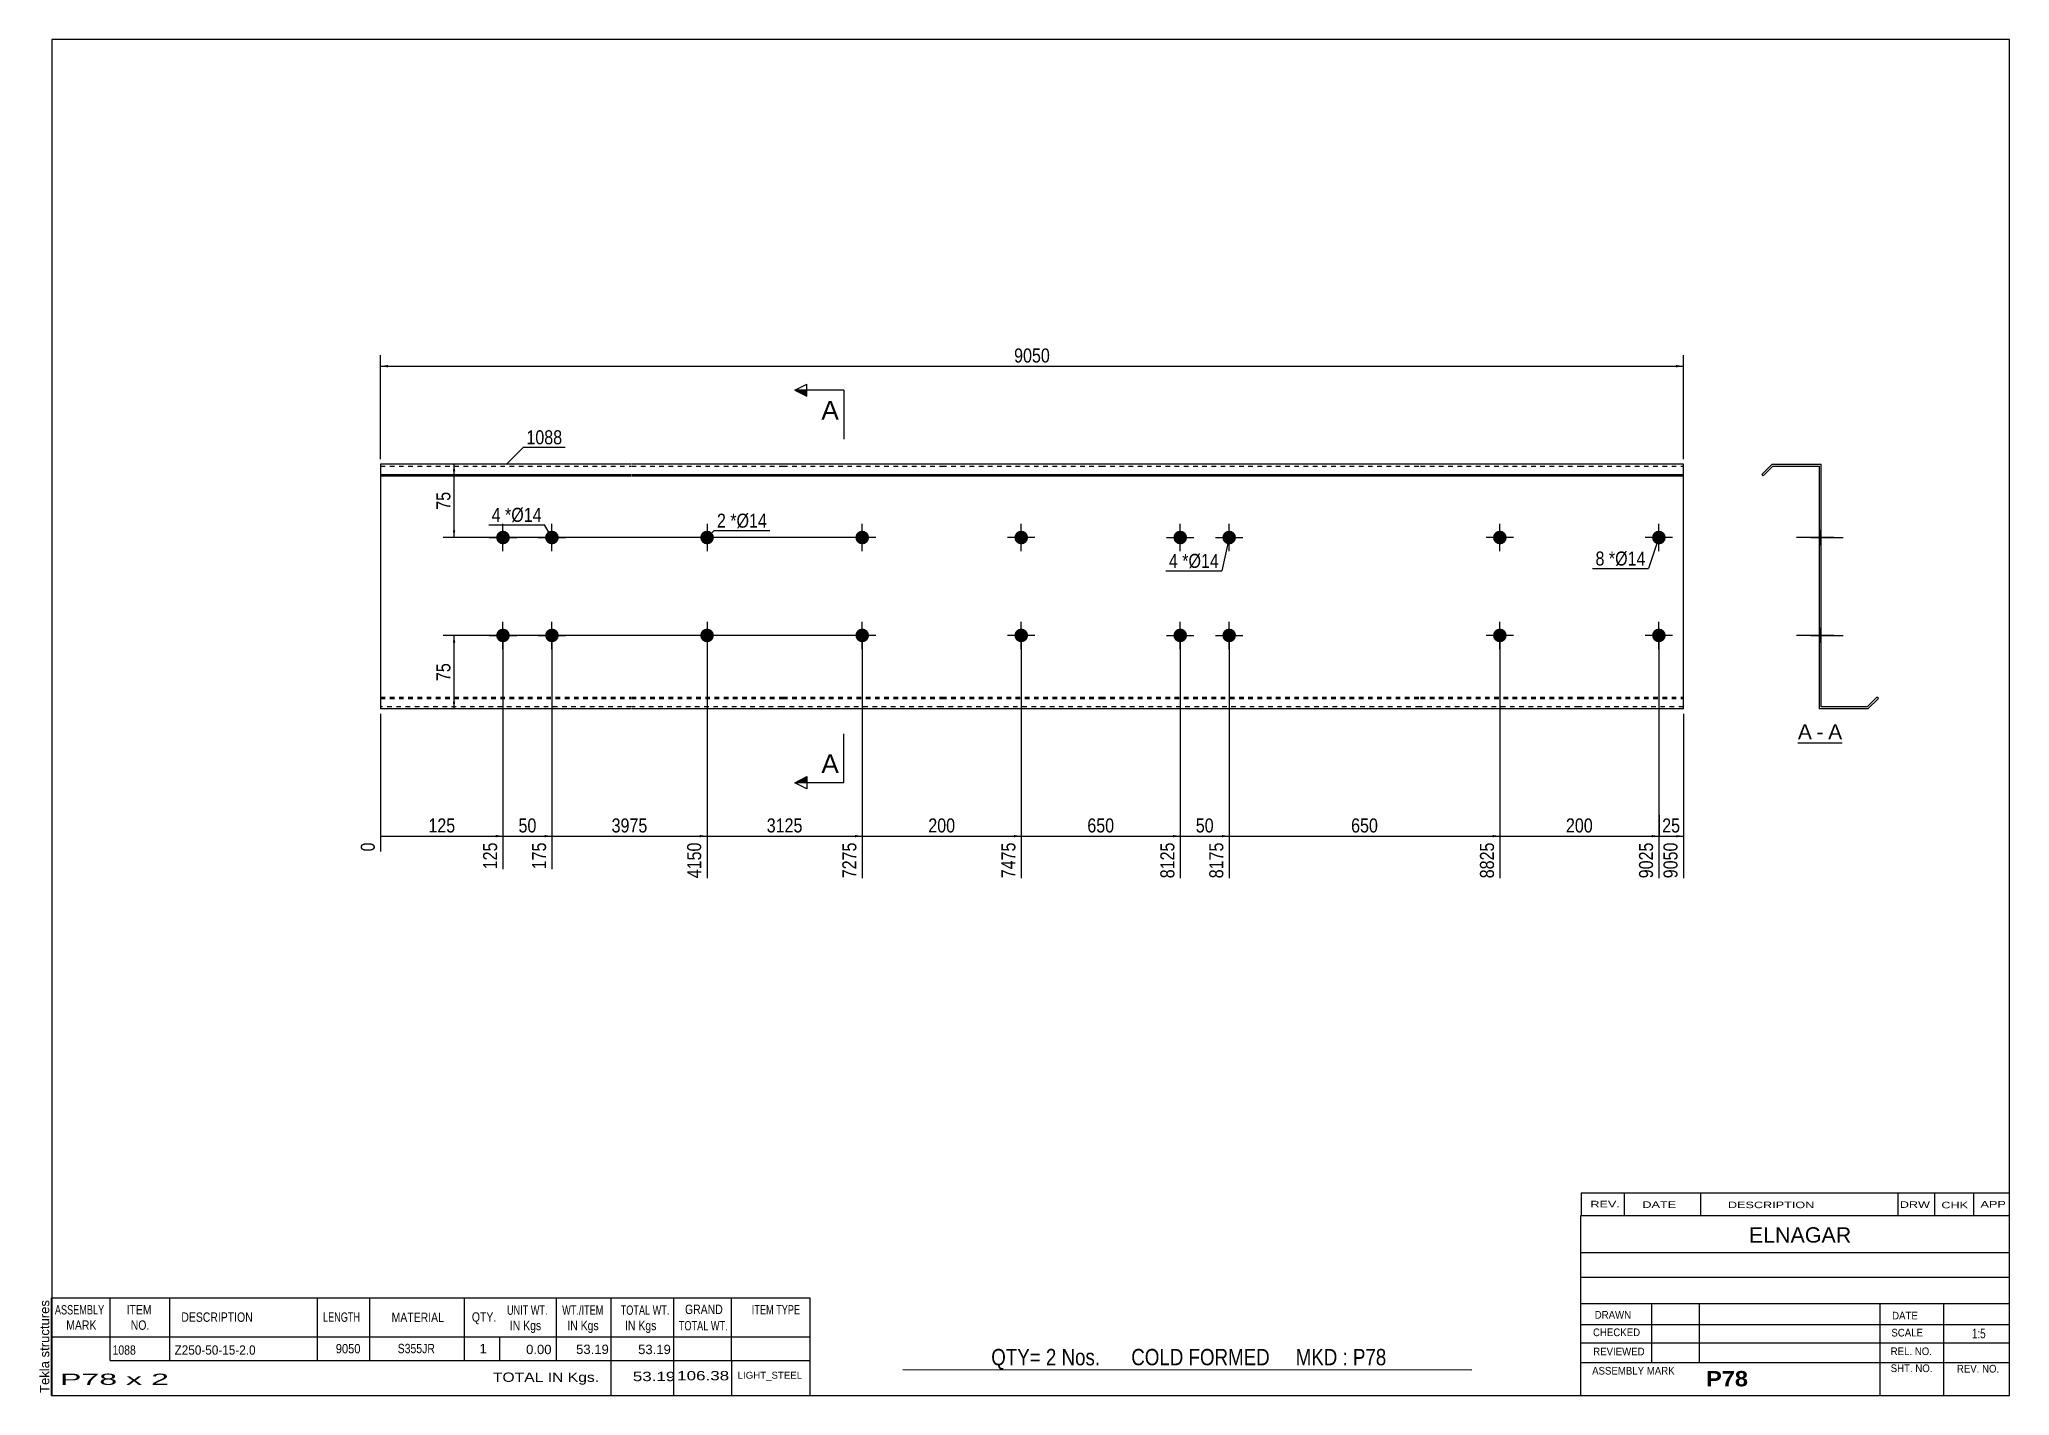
# Model space of a CAD drawing. Header units: millimetres. Extents: x -70 to 333, y -165 to 112.
import ezdxf

# ---------------------------------------------------------------- set-up
doc = ezdxf.new("R2010")
doc.units = ezdxf.units.MM
doc.linetypes.add('DXK_LINE_DOT1', pattern=[1.8814, 0.9407, -0.9407])
doc.styles.add('Arial', font='ARIAL.TTF', dxfattribs={"height": 0.2})
doc.styles.add('Arial Bold', font='ARIALBD.TTF', dxfattribs={"height": 0.2})
doc.styles.add('Arial Narrow', font='ARIALN.TTF', dxfattribs={"height": 0.2})

# ---------------------------------------------------------------- blocks, each defined once
blk = doc.blocks.new('Unknown-627190237-1614')
at = {"color": 5, "linetype": 'Continuous'}
for p, q in [((332.8, 111.75), (-67.2, 111.75)), ((-67.2, 111.75), (-67.2, -165.25)), ((332.8, -165.25), (332.8, 111.75)), ((-67.2, -165.25), (332.8, -165.25))]:
    blk.add_line(p, q, dxfattribs=at)
at = {"color": 174, "linetype": 'Continuous', "style": 'Arial'}
blk.add_text('Tekla structures', height=1.9102, rotation=90, dxfattribs=at).set_placement((-67.7, -164.75))
blk = doc.blocks.new('Unknown-627190237-12 - 1232')
at = {"color": 7, "linetype": 'Continuous'}
blk.add_line((289.55, -31.95), (298.58, -31.95), dxfattribs=at)
at = {"color": 0, "linetype": 'Continuous'}
blk.add_wipeout([(292.4, -31.2), (292.4, -28), (289.55, -28), (289.55, -31.2)], dxfattribs=at)
blk.add_wipeout([(294.78, -31.2), (294.78, -28), (293.36, -28), (293.36, -31.2)], dxfattribs=at)
at = {"color": 96, "linetype": 'Continuous', "style": 'Arial'}
blk.add_text('A', height=3.06, dxfattribs=at).set_placement((289.55, -31.2))
at = {"color": 0, "linetype": 'Continuous'}
blk.add_wipeout([(298.58, -31.2), (298.58, -28), (295.74, -28), (295.74, -31.2)], dxfattribs=at)
at = {"color": 96, "linetype": 'Continuous', "style": 'Arial'}
for s, p in [('A', (295.74, -31.2)), ('-', (293.36, -31.2))]:
    blk.add_text(s, height=3.06, dxfattribs=at).set_placement(p)
blk = doc.blocks.new('Bolt-627190237-1223 - 1203')
at = {"linetype": 'Continuous'}
for points in [[(96.99, 10, -1), (99.79, 10, -1)], [(259.75, 10, -1), (262.55, 10, -1)]]:
    blk.add_hatch(color=3, dxfattribs=at).paths.add_polyline_path(points)
at = {"color": 3, "linetype": 'Continuous'}
for p, q in [((98.39, 7.2), (98.39, 12.8)), ((261.15, 7.2), (261.15, 12.8)), ((101.19, 10), (95.59, 10)), ((263.95, 10), (258.35, 10))]:
    blk.add_line(p, q, dxfattribs=at)
blk = doc.blocks.new('Part-627190237-1218 - 1203')
at = {"color": 2, "linetype": 'Continuous'}
for p, q in [((51.19, 25), (0, 25)), ((0, 25), (0, -25)), ((82.09, 25), (51.29, 25)), ((114.58, 25), (82.19, 25)), ((147.07, 25), (114.68, 25)), ((212.36, 25), (147.17, 25)), ((244.85, 25), (212.46, 25)), ((266.15, 25), (244.95, 25)), ((266.15, -25), (266.15, 25)), ((0, 22.88), (51.19, 22.88)), ((0, 22.6), (51.19, 22.6)), ((51.29, 22.88), (82.09, 22.88)), ((51.29, 22.6), (82.09, 22.6)), ((82.19, 22.88), (114.58, 22.88)), ((82.19, 22.6), (114.58, 22.6)), ((114.68, 22.88), (147.07, 22.88)), ((114.68, 22.6), (147.07, 22.6)), ((147.17, 22.88), (212.36, 22.88)), ((147.17, 22.6), (212.36, 22.6)), ((212.46, 22.88), (244.85, 22.88)), ((212.46, 22.6), (244.85, 22.6)), ((244.95, 22.88), (266.15, 22.88)), ((244.95, 22.6), (266.15, 22.6)), ((51.19, -25), (0, -25)), ((82.09, -25), (51.29, -25)), ((114.58, -25), (82.19, -25)), ((147.07, -25), (114.68, -25)), ((212.36, -25), (147.17, -25)), ((244.85, -25), (212.46, -25)), ((266.15, -25), (244.95, -25))]:
    blk.add_line(p, q, dxfattribs=at)
at = {"color": 7, "linetype": 'DXK_LINE_DOT1'}
for p, q in [((0, 24.6), (51.19, 24.6)), ((51.29, 24.6), (82.09, 24.6)), ((82.19, 24.6), (114.58, 24.6)), ((114.68, 24.6), (147.07, 24.6)), ((147.17, 24.6), (212.36, 24.6)), ((212.46, 24.6), (244.85, 24.6)), ((244.95, 24.6), (266.15, 24.6)), ((0, -22.6), (51.19, -22.6)), ((0, -22.88), (51.19, -22.88)), ((51.29, -22.6), (82.09, -22.6)), ((51.29, -22.88), (82.09, -22.88)), ((82.19, -22.6), (114.58, -22.6)), ((82.19, -22.88), (114.58, -22.88)), ((114.68, -22.6), (147.07, -22.6)), ((114.68, -22.88), (147.07, -22.88)), ((147.17, -22.6), (212.36, -22.6)), ((147.17, -22.88), (212.36, -22.88)), ((212.46, -22.6), (244.85, -22.6)), ((212.46, -22.88), (244.85, -22.88)), ((244.95, -22.6), (266.15, -22.6)), ((244.95, -22.88), (266.15, -22.88)), ((51.19, -24.6), (0, -24.6)), ((82.09, -24.6), (51.29, -24.6)), ((114.58, -24.6), (82.19, -24.6)), ((147.07, -24.6), (114.68, -24.6)), ((212.36, -24.6), (147.17, -24.6)), ((244.85, -24.6), (212.46, -24.6)), ((266.15, -24.6), (244.95, -24.6))]:
    blk.add_line(p, q, dxfattribs=at)
blk = doc.blocks.new('Bolt-627190237-1219 - 1203')
at = {"linetype": 'Continuous'}
for points in [[(23.6, 10, -1), (26.4, 10, -1)], [(33.6, 10, -1), (36.4, 10, -1)], [(23.6, -10, -1), (26.4, -10, -1)], [(33.6, -10, -1), (36.4, -10, -1)]]:
    blk.add_hatch(color=3, dxfattribs=at).paths.add_polyline_path(points)
at = {"color": 3, "linetype": 'Continuous'}
for p, q in [((25, 7.2), (25, 12.8)), ((35, 7.2), (35, 12.8)), ((22.2, 10), (27.8, 10)), ((32.2, 10), (37.8, 10)), ((25, -12.8), (25, -7.2)), ((35, -12.8), (35, -7.2)), ((22.2, -10), (27.8, -10)), ((32.2, -10), (37.8, -10))]:
    blk.add_line(p, q, dxfattribs=at)
blk = doc.blocks.new('Bolt-627190237-1220 - 1203')
at = {"linetype": 'Continuous'}
for points in [[(161.96, 10, -1), (164.76, 10, -1)], [(171.96, 10, -1), (174.76, 10, -1)], [(161.96, -10, -1), (164.76, -10, -1)], [(171.96, -10, -1), (174.76, -10, -1)]]:
    blk.add_hatch(color=3, dxfattribs=at).paths.add_polyline_path(points)
at = {"color": 3, "linetype": 'Continuous'}
for p, q in [((163.36, 7.2), (163.36, 12.8)), ((173.36, 7.2), (173.36, 12.8)), ((160.56, 10), (166.16, 10)), ((170.56, 10), (176.16, 10)), ((163.36, -12.8), (163.36, -7.2)), ((173.36, -12.8), (173.36, -7.2)), ((160.56, -10), (166.16, -10)), ((170.56, -10), (176.16, -10))]:
    blk.add_line(p, q, dxfattribs=at)
blk = doc.blocks.new('Bolt-627190237-1221 - 1203')
at = {"linetype": 'Continuous'}
for points in [[(129.48, 10, -1), (132.28, 10, -1)], [(227.26, 10, -1), (230.06, 10, -1)]]:
    blk.add_hatch(color=3, dxfattribs=at).paths.add_polyline_path(points)
at = {"color": 3, "linetype": 'Continuous'}
for p, q in [((130.88, 7.2), (130.88, 12.8)), ((228.66, 7.2), (228.66, 12.8)), ((133.68, 10), (128.08, 10)), ((231.46, 10), (225.86, 10))]:
    blk.add_line(p, q, dxfattribs=at)
blk = doc.blocks.new('Bolt-627190237-1222 - 1203')
at = {"linetype": 'Continuous'}
for points in [[(129.48, -10, -1), (132.28, -10, -1)], [(227.26, -10, -1), (230.06, -10, -1)]]:
    blk.add_hatch(color=3, dxfattribs=at).paths.add_polyline_path(points)
at = {"color": 3, "linetype": 'Continuous'}
for p, q in [((130.88, -12.8), (130.88, -7.2)), ((228.66, -12.8), (228.66, -7.2)), ((133.68, -10), (128.08, -10)), ((231.46, -10), (225.86, -10))]:
    blk.add_line(p, q, dxfattribs=at)
blk = doc.blocks.new('Bolt-627190237-1224 - 1203')
at = {"linetype": 'Continuous'}
for points in [[(96.99, -10, -1), (99.79, -10, -1)], [(259.75, -10, -1), (262.55, -10, -1)]]:
    blk.add_hatch(color=3, dxfattribs=at).paths.add_polyline_path(points)
at = {"color": 3, "linetype": 'Continuous'}
for p, q in [((98.39, -12.8), (98.39, -7.2)), ((261.15, -12.8), (261.15, -7.2)), ((101.19, -10), (95.59, -10)), ((263.95, -10), (258.35, -10))]:
    blk.add_line(p, q, dxfattribs=at)
blk = doc.blocks.new('Bolt-627190237-1225 - 1203')
at = {"linetype": 'Continuous'}
for points in [[(68.09, 10, -1), (65.29, 10, -1)], [(68.09, -10, -1), (65.29, -10, -1)]]:
    blk.add_hatch(color=3, dxfattribs=at).paths.add_polyline_path(points)
at = {"color": 3, "linetype": 'Continuous'}
for p, q in [((66.69, 12.8), (66.69, 7.2)), ((69.49, 10), (63.89, 10)), ((66.69, -7.2), (66.69, -12.8)), ((69.49, -10), (63.89, -10))]:
    blk.add_line(p, q, dxfattribs=at)
blk = doc.blocks.new('Bolt-627190237-1240 - 1232')
at = {"linetype": 'Continuous'}
blk.add_hatch(color=3, dxfattribs=at).paths.add_polyline_path([(293.87, -8.6), (293.87, -11.4), (294.27, -11.4), (294.27, -8.6)])
blk.add_hatch(color=3, dxfattribs=at).paths.add_polyline_path([(293.87, -8.6), (293.87, -11.4), (294.27, -11.4), (294.27, -8.6)])
at = {"color": 3, "linetype": 'Continuous'}
for p, q in [((292.22, -10), (298.82, -10)), ((292.22, -10), (298.82, -10)), ((293.87, -8.6), (294.27, -8.6)), ((293.87, -8.6), (294.27, -8.6)), ((293.87, -11.4), (294.27, -11.4)), ((293.87, -11.4), (294.27, -11.4))]:
    blk.add_line(p, q, dxfattribs=at)
blk = doc.blocks.new('Part-627190237-1234 - 1232')
at = {"color": 2, "linetype": 'Continuous'}
for p, q in [((284.27, 25), (282.15, 22.88)), ((284.43, 24.6), (282.43, 22.6)), ((284.27, 25), (294.27, 25)), ((284.43, 24.6), (293.87, 24.6)), ((293.87, 24.6), (293.87, -25)), ((294.27, -24.6), (294.27, 25)), ((282.15, 22.88), (282.43, 22.6)), ((303.7, -24.6), (305.71, -22.6)), ((303.87, -25), (305.99, -22.88)), ((305.99, -22.88), (305.71, -22.6)), ((303.87, -25), (293.87, -25)), ((303.7, -24.6), (294.27, -24.6))]:
    blk.add_line(p, q, dxfattribs=at)
blk = doc.blocks.new('Bolt-627190237-1235 - 1232')
at = {"linetype": 'Continuous'}
for points in [[(293.87, 11.4), (293.87, 8.6), (294.27, 8.6), (294.27, 11.4)], [(293.87, 11.4), (293.87, 8.6), (294.27, 8.6), (294.27, 11.4)], [(293.87, -8.6), (293.87, -11.4), (294.27, -11.4), (294.27, -8.6)], [(293.87, -8.6), (293.87, -11.4), (294.27, -11.4), (294.27, -8.6)]]:
    blk.add_hatch(color=3, dxfattribs=at).paths.add_polyline_path(points)
at = {"color": 3, "linetype": 'Continuous'}
for p, q in [((296.87, 10), (289.27, 10)), ((296.87, 10), (289.27, 10)), ((294.27, 11.4), (293.87, 11.4)), ((294.27, 11.4), (293.87, 11.4)), ((294.27, 8.6), (293.87, 8.6)), ((294.27, 8.6), (293.87, 8.6)), ((296.87, -10), (289.27, -10)), ((296.87, -10), (289.27, -10)), ((294.27, -8.6), (293.87, -8.6)), ((294.27, -8.6), (293.87, -8.6)), ((294.27, -11.4), (293.87, -11.4)), ((294.27, -11.4), (293.87, -11.4))]:
    blk.add_line(p, q, dxfattribs=at)
blk = doc.blocks.new('Bolt-627190237-1236 - 1232')
at = {"linetype": 'Continuous'}
for points in [[(293.87, 11.4), (293.87, 8.6), (294.27, 8.6), (294.27, 11.4)], [(293.87, 11.4), (293.87, 8.6), (294.27, 8.6), (294.27, 11.4)], [(293.87, -8.6), (293.87, -11.4), (294.27, -11.4), (294.27, -8.6)], [(293.87, -8.6), (293.87, -11.4), (294.27, -11.4), (294.27, -8.6)]]:
    blk.add_hatch(color=3, dxfattribs=at).paths.add_polyline_path(points)
at = {"color": 3, "linetype": 'Continuous'}
for p, q in [((296.92, 10), (289.32, 10)), ((296.92, 10), (289.32, 10)), ((294.27, 11.4), (293.87, 11.4)), ((294.27, 11.4), (293.87, 11.4)), ((294.27, 8.6), (293.87, 8.6)), ((294.27, 8.6), (293.87, 8.6)), ((296.92, -10), (289.32, -10)), ((296.92, -10), (289.32, -10)), ((294.27, -8.6), (293.87, -8.6)), ((294.27, -8.6), (293.87, -8.6)), ((294.27, -11.4), (293.87, -11.4)), ((294.27, -11.4), (293.87, -11.4))]:
    blk.add_line(p, q, dxfattribs=at)
blk = doc.blocks.new('Bolt-627190237-1237 - 1232')
at = {"linetype": 'Continuous'}
blk.add_hatch(color=3, dxfattribs=at).paths.add_polyline_path([(293.87, 11.4), (293.87, 8.6), (294.27, 8.6), (294.27, 11.4)])
blk.add_hatch(color=3, dxfattribs=at).paths.add_polyline_path([(293.87, 11.4), (293.87, 8.6), (294.27, 8.6), (294.27, 11.4)])
at = {"color": 3, "linetype": 'Continuous'}
for p, q in [((292.22, 10), (298.82, 10)), ((292.22, 10), (298.82, 10)), ((293.87, 11.4), (294.27, 11.4)), ((293.87, 11.4), (294.27, 11.4)), ((293.87, 8.6), (294.27, 8.6)), ((293.87, 8.6), (294.27, 8.6))]:
    blk.add_line(p, q, dxfattribs=at)
blk = doc.blocks.new('Bolt-627190237-1238 - 1232')
at = {"linetype": 'Continuous'}
blk.add_hatch(color=3, dxfattribs=at).paths.add_polyline_path([(293.87, -8.6), (293.87, -11.4), (294.27, -11.4), (294.27, -8.6)])
blk.add_hatch(color=3, dxfattribs=at).paths.add_polyline_path([(293.87, -8.6), (293.87, -11.4), (294.27, -11.4), (294.27, -8.6)])
at = {"color": 3, "linetype": 'Continuous'}
for p, q in [((292.22, -10), (298.82, -10)), ((292.22, -10), (298.82, -10)), ((293.87, -8.6), (294.27, -8.6)), ((293.87, -8.6), (294.27, -8.6)), ((293.87, -11.4), (294.27, -11.4)), ((293.87, -11.4), (294.27, -11.4))]:
    blk.add_line(p, q, dxfattribs=at)
blk = doc.blocks.new('Bolt-627190237-1239 - 1232')
at = {"linetype": 'Continuous'}
blk.add_hatch(color=3, dxfattribs=at).paths.add_polyline_path([(293.87, 11.4), (293.87, 8.6), (294.27, 8.6), (294.27, 11.4)])
blk.add_hatch(color=3, dxfattribs=at).paths.add_polyline_path([(293.87, 11.4), (293.87, 8.6), (294.27, 8.6), (294.27, 11.4)])
at = {"color": 3, "linetype": 'Continuous'}
for p, q in [((292.22, 10), (298.82, 10)), ((292.22, 10), (298.82, 10)), ((293.87, 11.4), (294.27, 11.4)), ((293.87, 11.4), (294.27, 11.4)), ((293.87, 8.6), (294.27, 8.6)), ((293.87, 8.6), (294.27, 8.6))]:
    blk.add_line(p, q, dxfattribs=at)
blk = doc.blocks.new('Bolt-627190237-1241 - 1232')
at = {"linetype": 'Continuous'}
for points in [[(294.27, 8.6), (294.27, 11.4), (293.87, 11.4), (293.87, 8.6)], [(294.27, -11.4), (294.27, -8.6), (293.87, -8.6), (293.87, -11.4)]]:
    blk.add_hatch(color=3, dxfattribs=at).paths.add_polyline_path(points)
at = {"color": 3, "linetype": 'Continuous'}
for p, q in [((294.27, 10), (289.87, 10)), ((294.27, 11.4), (293.87, 11.4)), ((294.27, 8.6), (293.87, 8.6)), ((294.27, -10), (289.87, -10)), ((294.27, -8.6), (293.87, -8.6)), ((294.27, -11.4), (293.87, -11.4))]:
    blk.add_line(p, q, dxfattribs=at)
blk = doc.blocks.new('StraightDimension-627190237-1260 - 1203')
at = {"linetype": 'Continuous'}
blk.add_hatch(color=7, dxfattribs=at).paths.add_polyline_path([(161.86, -50.75), (163.36, -51), (161.86, -51.25)])
at = {"color": 7, "linetype": 'Continuous'}
for p, q in [((130.88, -11), (130.88, -59.61)), ((163.36, -11), (163.36, -59.61)), ((130.88, -51), (163.36, -51))]:
    blk.add_line(p, q, dxfattribs=at)
at = {"color": 0}
blk.add_wipeout([(150.46, -50.85), (150.46, -46.65), (143.78, -46.65), (143.78, -50.85)], dxfattribs=at)
at = {"color": 0, "linetype": 'Continuous'}
blk.add_wipeout([(162.76, -51.7), (158.56, -51.7), (158.56, -60.21), (162.76, -60.21)], dxfattribs=at)
at = {"color": 3, "style": 'Arial Narrow'}
blk.add_text('650', height=2.863, dxfattribs=at).set_placement((144.38, -50.25))
at = {"color": 3, "linetype": 'Continuous', "style": 'Arial Narrow'}
blk.add_text('8125', height=2.863, rotation=90.0002, dxfattribs=at).set_placement((162.16, -59.61))
blk = doc.blocks.new('StraightDimension-627190237-1264 - 1203')
at = {"linetype": 'Continuous'}
blk.add_hatch(color=7, dxfattribs=at).paths.add_polyline_path([(33.5, -50.75), (35, -51), (33.5, -51.25)])
at = {"color": 7, "linetype": 'Continuous'}
for p, q in [((25, -11), (25, -57.78)), ((35, -11), (35, -57.78)), ((25, -51), (35, -51))]:
    blk.add_line(p, q, dxfattribs=at)
at = {"color": 0}
blk.add_wipeout([(32.43, -50.85), (32.43, -46.65), (27.57, -46.65), (27.57, -50.85)], dxfattribs=at)
at = {"color": 0, "linetype": 'Continuous'}
blk.add_wipeout([(34.4, -51.7), (30.2, -51.7), (30.2, -58.38), (34.4, -58.38)], dxfattribs=at)
at = {"color": 3, "style": 'Arial Narrow'}
blk.add_text('50', height=2.863, dxfattribs=at).set_placement((28.17, -50.25))
at = {"color": 3, "linetype": 'Continuous', "style": 'Arial Narrow'}
blk.add_text('175', height=2.863, rotation=90.0002, dxfattribs=at).set_placement((33.8, -57.78))
blk = doc.blocks.new('StraightDimension-627190237-1256 - 1203')
at = {"linetype": 'Continuous'}
blk.add_hatch(color=7, dxfattribs=at).paths.add_polyline_path([(264.65, -50.75), (266.15, -51), (264.65, -51.25)])
at = {"color": 7, "linetype": 'Continuous'}
for p, q in [((261.15, -11), (261.15, -59.61)), ((266.15, -26), (266.15, -59.61)), ((261.15, -51), (266.15, -51))]:
    blk.add_line(p, q, dxfattribs=at)
at = {"color": 0}
blk.add_wipeout([(266.07, -50.85), (266.07, -46.65), (261.22, -46.65), (261.22, -50.85)], dxfattribs=at)
at = {"color": 0, "linetype": 'Continuous'}
blk.add_wipeout([(265.55, -51.7), (261.35, -51.7), (261.35, -60.21), (265.55, -60.21)], dxfattribs=at)
at = {"color": 3, "style": 'Arial Narrow'}
blk.add_text('25', height=2.863, dxfattribs=at).set_placement((261.82, -50.25))
at = {"color": 3, "linetype": 'Continuous', "style": 'Arial Narrow'}
blk.add_text('9050', height=2.863, rotation=90.0002, dxfattribs=at).set_placement((264.95, -59.61))
blk = doc.blocks.new('StraightDimension-627190237-1257 - 1203')
at = {"linetype": 'Continuous'}
blk.add_hatch(color=7, dxfattribs=at).paths.add_polyline_path([(259.65, -50.75), (261.15, -51), (259.65, -51.25)])
at = {"color": 7, "linetype": 'Continuous'}
for p, q in [((228.66, -11), (228.66, -59.61)), ((261.15, -11), (261.15, -59.61)), ((228.66, -51), (261.15, -51))]:
    blk.add_line(p, q, dxfattribs=at)
at = {"color": 0}
blk.add_wipeout([(248.24, -50.85), (248.24, -46.65), (241.56, -46.65), (241.56, -50.85)], dxfattribs=at)
at = {"color": 0, "linetype": 'Continuous'}
blk.add_wipeout([(260.55, -51.7), (256.35, -51.7), (256.35, -60.21), (260.55, -60.21)], dxfattribs=at)
at = {"color": 3, "style": 'Arial Narrow'}
blk.add_text('200', height=2.863, dxfattribs=at).set_placement((242.16, -50.25))
at = {"color": 3, "linetype": 'Continuous', "style": 'Arial Narrow'}
blk.add_text('9025', height=2.863, rotation=90.0002, dxfattribs=at).set_placement((259.95, -59.61))
blk = doc.blocks.new('StraightDimension-627190237-1258 - 1203')
at = {"linetype": 'Continuous'}
blk.add_hatch(color=7, dxfattribs=at).paths.add_polyline_path([(227.16, -50.75), (228.66, -51), (227.16, -51.25)])
at = {"color": 7, "linetype": 'Continuous'}
for p, q in [((173.36, -11), (173.36, -59.61)), ((228.66, -11), (228.66, -59.61)), ((173.36, -51), (228.66, -51))]:
    blk.add_line(p, q, dxfattribs=at)
at = {"color": 0}
blk.add_wipeout([(204.35, -50.85), (204.35, -46.65), (197.67, -46.65), (197.67, -50.85)], dxfattribs=at)
at = {"color": 0, "linetype": 'Continuous'}
blk.add_wipeout([(228.06, -51.7), (223.86, -51.7), (223.86, -60.21), (228.06, -60.21)], dxfattribs=at)
at = {"color": 3, "style": 'Arial Narrow'}
blk.add_text('650', height=2.863, dxfattribs=at).set_placement((198.27, -50.25))
at = {"color": 3, "linetype": 'Continuous', "style": 'Arial Narrow'}
blk.add_text('8825', height=2.863, rotation=90.0002, dxfattribs=at).set_placement((227.46, -59.61))
blk = doc.blocks.new('StraightDimension-627190237-1259 - 1203')
at = {"linetype": 'Continuous'}
blk.add_hatch(color=7, dxfattribs=at).paths.add_polyline_path([(171.86, -50.75), (173.36, -51), (171.86, -51.25)])
at = {"color": 7, "linetype": 'Continuous'}
for p, q in [((163.36, -11), (163.36, -59.61)), ((173.36, -11), (173.36, -59.61)), ((163.36, -51), (173.36, -51))]:
    blk.add_line(p, q, dxfattribs=at)
at = {"color": 0}
blk.add_wipeout([(170.79, -50.85), (170.79, -46.65), (165.94, -46.65), (165.94, -50.85)], dxfattribs=at)
at = {"color": 0, "linetype": 'Continuous'}
blk.add_wipeout([(172.76, -51.7), (168.56, -51.7), (168.56, -60.21), (172.76, -60.21)], dxfattribs=at)
at = {"color": 3, "style": 'Arial Narrow'}
blk.add_text('50', height=2.863, dxfattribs=at).set_placement((166.54, -50.25))
at = {"color": 3, "linetype": 'Continuous', "style": 'Arial Narrow'}
blk.add_text('8175', height=2.863, rotation=90.0002, dxfattribs=at).set_placement((172.16, -59.61))
blk = doc.blocks.new('StraightDimension-627190237-1261 - 1203')
at = {"linetype": 'Continuous'}
blk.add_hatch(color=7, dxfattribs=at).paths.add_polyline_path([(129.38, -50.75), (130.88, -51), (129.38, -51.25)])
at = {"color": 7, "linetype": 'Continuous'}
for p, q in [((98.39, -11), (98.39, -59.61)), ((130.88, -11), (130.88, -59.61)), ((98.39, -51), (130.88, -51))]:
    blk.add_line(p, q, dxfattribs=at)
at = {"color": 0}
blk.add_wipeout([(117.97, -50.85), (117.97, -46.65), (111.29, -46.65), (111.29, -50.85)], dxfattribs=at)
at = {"color": 0, "linetype": 'Continuous'}
blk.add_wipeout([(130.28, -51.7), (126.08, -51.7), (126.08, -60.21), (130.28, -60.21)], dxfattribs=at)
at = {"color": 3, "style": 'Arial Narrow'}
blk.add_text('200', height=2.863, dxfattribs=at).set_placement((111.89, -50.25))
at = {"color": 3, "linetype": 'Continuous', "style": 'Arial Narrow'}
blk.add_text('7475', height=2.863, rotation=90.0002, dxfattribs=at).set_placement((129.68, -59.61))
blk = doc.blocks.new('StraightDimension-627190237-1262 - 1203')
at = {"linetype": 'Continuous'}
blk.add_hatch(color=7, dxfattribs=at).paths.add_polyline_path([(96.89, -50.75), (98.39, -51), (96.89, -51.25)])
at = {"color": 7, "linetype": 'Continuous'}
for p, q in [((66.69, -11), (66.69, -59.61)), ((98.39, -11), (98.39, -59.61)), ((66.69, -51), (98.39, -51))]:
    blk.add_line(p, q, dxfattribs=at)
at = {"color": 0}
blk.add_wipeout([(86.8, -50.85), (86.8, -46.65), (78.28, -46.65), (78.28, -50.85)], dxfattribs=at)
at = {"color": 0, "linetype": 'Continuous'}
blk.add_wipeout([(97.79, -51.7), (93.59, -51.7), (93.59, -60.21), (97.79, -60.21)], dxfattribs=at)
at = {"color": 3, "style": 'Arial Narrow'}
blk.add_text('3125', height=2.863, dxfattribs=at).set_placement((78.88, -50.25))
at = {"color": 3, "linetype": 'Continuous', "style": 'Arial Narrow'}
blk.add_text('7275', height=2.863, rotation=90.0002, dxfattribs=at).set_placement((97.19, -59.61))
blk = doc.blocks.new('StraightDimension-627190237-1263 - 1203')
at = {"linetype": 'Continuous'}
blk.add_hatch(color=7, dxfattribs=at).paths.add_polyline_path([(65.19, -50.75), (66.69, -51), (65.19, -51.25)])
at = {"color": 7, "linetype": 'Continuous'}
for p, q in [((35, -11), (35, -57.78)), ((66.69, -11), (66.69, -59.61)), ((35, -51), (66.69, -51))]:
    blk.add_line(p, q, dxfattribs=at)
at = {"color": 0}
blk.add_wipeout([(55.1, -50.85), (55.1, -46.65), (46.59, -46.65), (46.59, -50.85)], dxfattribs=at)
at = {"color": 0, "linetype": 'Continuous'}
blk.add_wipeout([(66.09, -51.7), (61.89, -51.7), (61.89, -60.21), (66.09, -60.21)], dxfattribs=at)
at = {"color": 3, "style": 'Arial Narrow'}
blk.add_text('3975', height=2.863, dxfattribs=at).set_placement((47.19, -50.25))
at = {"color": 3, "linetype": 'Continuous', "style": 'Arial Narrow'}
blk.add_text('4150', height=2.863, rotation=90.0002, dxfattribs=at).set_placement((65.49, -59.61))
blk = doc.blocks.new('StraightDimension-627190237-1265 - 1203')
at = {"linetype": 'Continuous'}
blk.add_hatch(color=7, dxfattribs=at).paths.add_polyline_path([(23.5, -50.75), (25, -51), (23.5, -51.25)])
at = {"color": 7, "linetype": 'Continuous'}
for p, q in [((25, -11), (25, -57.78)), ((0, -26), (0, -54.13)), ((0, -51), (25, -51))]:
    blk.add_line(p, q, dxfattribs=at)
at = {"color": 0}
blk.add_wipeout([(15.84, -50.85), (15.84, -46.65), (9.16, -46.65), (9.16, -50.85)], dxfattribs=at)
at = {"color": 0, "linetype": 'Continuous'}
for points in [[(-0.6, -51.7), (-4.8, -51.7), (-4.8, -54.73), (-0.6, -54.73)], [(24.4, -51.7), (20.2, -51.7), (20.2, -58.38), (24.4, -58.38)]]:
    blk.add_wipeout(points, dxfattribs=at)
at = {"color": 3, "style": 'Arial Narrow'}
blk.add_text('125', height=2.863, dxfattribs=at).set_placement((9.76, -50.25))
at = {"color": 3, "linetype": 'Continuous', "style": 'Arial Narrow'}
for s, height, p in [('0', 2.86, (-1.2, -54.13)), ('125', 2.863, (23.8, -57.78))]:
    blk.add_text(s, height=height, rotation=90.0002, dxfattribs=at).set_placement(p)
blk = doc.blocks.new('StraightDimension-627190237-1305 - 1203')
at = {"linetype": 'Continuous'}
for points in [[(14.75, 23.5), (15, 25), (15.25, 23.5)], [(15.25, 11.5), (15, 10), (14.75, 11.5)]]:
    blk.add_hatch(color=7, dxfattribs=at).paths.add_polyline_path(points)
at = {"color": 7, "linetype": 'Continuous'}
for p, q in [((24, 25), (12.75, 25)), ((15, 10), (15, 25)), ((97.39, 10), (12.75, 10))]:
    blk.add_line(p, q, dxfattribs=at)
at = {"color": 0}
blk.add_wipeout([(14.85, 19.93), (10.65, 19.93), (10.65, 15.07), (14.85, 15.07)], dxfattribs=at)
at = {"color": 3, "style": 'Arial Narrow'}
blk.add_text('75', height=2.863, rotation=90.0002, dxfattribs=at).set_placement((14.25, 15.67))
blk = doc.blocks.new('StraightDimension-627190237-1313 - 1203')
at = {"linetype": 'Continuous'}
for points in [[(14.75, -11.5), (15, -10), (15.25, -11.5)], [(15.25, -23.5), (15, -25), (14.75, -23.5)]]:
    blk.add_hatch(color=7, dxfattribs=at).paths.add_polyline_path(points)
at = {"color": 7, "linetype": 'Continuous'}
for p, q in [((97.39, -10), (12.75, -10)), ((15, -25), (15, -10)), ((24, -25), (12.75, -25))]:
    blk.add_line(p, q, dxfattribs=at)
at = {"color": 0}
blk.add_wipeout([(14.85, -15.07), (10.65, -15.07), (10.65, -19.93), (14.85, -19.93)], dxfattribs=at)
at = {"color": 3, "style": 'Arial Narrow'}
blk.add_text('75', height=2.863, rotation=90.0002, dxfattribs=at).set_placement((14.25, -19.33))
blk = doc.blocks.new('StraightDimension-627190237-1320 - 1203')
at = {"linetype": 'Continuous'}
for points in [[(1.5, 44.75), (0, 45), (1.5, 45.25)], [(264.65, 45.25), (266.15, 45), (264.65, 44.75)]]:
    blk.add_hatch(color=7, dxfattribs=at).paths.add_polyline_path(points)
at = {"color": 7, "linetype": 'Continuous'}
for p, q in [((0, 26), (0, 47.25)), ((0, 45), (266.15, 45)), ((266.15, 26), (266.15, 47.25))]:
    blk.add_line(p, q, dxfattribs=at)
at = {"color": 0}
blk.add_wipeout([(137.33, 45.15), (137.33, 49.35), (128.82, 49.35), (128.82, 45.15)], dxfattribs=at)
at = {"color": 3, "style": 'Arial Narrow'}
blk.add_text('9050', height=2.863, dxfattribs=at).set_placement((129.42, 45.75))
blk = doc.blocks.new('CBS_NAME_BLOG-627190237-1638')
at = {"color": 7, "linetype": 'Continuous'}
for p, q in [((245.21, -128.5), (332.73, -128.5)), ((245.21, -165.21), (245.21, -128.5)), ((245.21, -136.04), (332.73, -136.04)), ((245.28, -141.09), (332.8, -141.09)), ((245.21, -146.46), (332.73, -146.46)), ((259.73, -158.57), (259.73, -146.47)), ((269.42, -158.54), (269.42, -146.47)), ((306.33, -165.21), (306.33, -146.48)), ((319.38, -165.21), (319.38, -146.47)), ((245.22, -150.76), (332.8, -150.74)), ((245.21, -154.51), (332.73, -154.51)), ((245.21, -158.55), (332.73, -158.55)), ((245.21, -165.25), (332.8, -165.25))]:
    blk.add_line(p, q, dxfattribs=at)
at = {"color": 3, "linetype": 'Continuous', "style": 'Arial'}
blk.add_text('ELNAGAR', height=3.133, dxfattribs=at).set_placement((279.53, -134.03))
at = {"color": 3, "linetype": 'Continuous'}
for s, height, style, width, p in [('DRAWN', 1.566, 'Arial', 0.9, (248.04, -149.57)), ('DATE', 1.566, 'Arial', 0.9, (308.8, -149.73)), ('CHECKED', 1.566, 'Arial', 0.9, (247.69, -153.14)), ('SCALE', 1.566, 'Arial', 0.9, (308.65, -153.21)), ('1:5', 1.957, 'Arial Narrow', 0.9, (325.1, -153.57)), ('REVIEWED', 1.566, 'Arial', 0.9, (247.73, -157.06)), ('REL. NO.', 1.566, 'Arial', 0.9, (308.51, -157.01)), ('ASSEMBLY MARK', 1.5663, 'Arial', 0.9, (247.51, -160.99)), ('P78', 3.131, 'Arial Bold', 1.1, (270.79, -163.39)), ('SHT. NO.', 1.566, 'Arial', 0.9, (308.51, -160.48)), ('REV. NO.', 1.566, 'Arial', 0.9, (322.03, -160.57))]:
    blk.add_text(s, height=height, dxfattribs=dict(at, style=style, width=width)).set_placement(p)
blk = doc.blocks.new('CBS_BOM-627190237-1636')
at = {"color": 7, "linetype": 'Continuous'}
for p, q in [((-67.23, -153.28), (-67.23, -145.28)), ((-67.23, -145.28), (87.69, -145.28)), ((-55.23, -153.28), (-55.23, -145.28)), ((-43.04, -153.28), (-43.04, -145.28)), ((-12.88, -153.28), (-12.88, -145.28)), ((-2.2, -153.28), (-2.2, -145.28)), ((17.12, -153.28), (17.12, -145.28)), ((35.92, -153.28), (35.92, -145.28)), ((47.13, -153.28), (47.13, -145.28)), ((59.92, -153.28), (59.92, -145.28)), ((71.67, -153.28), (71.67, -145.28)), ((87.69, -145.29), (87.69, -153.27)), ((-67.23, -153.28), (87.69, -153.28)), ((-67.23, -158.08), (-67.23, -153.28)), ((-55.23, -158.08), (-55.23, -153.28)), ((-43.04, -158.08), (-43.04, -153.28)), ((-12.88, -158.08), (-12.88, -153.28)), ((-2.2, -158.08), (-2.2, -153.28)), ((17.12, -158.08), (17.12, -153.28)), ((24.38, -158.08), (24.38, -153.28)), ((35.92, -158.08), (35.92, -153.28)), ((47.13, -158.08), (47.13, -153.28)), ((59.92, -158.08), (59.92, -153.28)), ((71.69, -158.08), (71.69, -153.28)), ((87.69, -153.28), (87.69, -158.08)), ((-67.23, -165.28), (-67.23, -158.1)), ((-55.23, -158.08), (87.69, -158.08)), ((47.13, -165.28), (47.13, -158.1)), ((59.92, -165.28), (59.92, -158.1)), ((71.73, -165.28), (71.73, -158.1)), ((87.69, -158.08), (87.69, -165.28)), ((-67.23, -165.28), (87.69, -165.28))]:
    blk.add_line(p, q, dxfattribs=at)
at = {"color": 3, "linetype": 'Continuous', "style": 'Arial'}
for s, height, width, p in [('ASSEMBLY', 1.91, 0.7, (-66.55, -148.71)), ('ITEM', 1.91, 0.8, (-51.9, -148.71)), ('DESCRIPTION', 1.9102, 0.8, (-40.72, -150.21)), ('LENGTH', 1.91, 0.7, (-11.77, -150.21)), ('MATERIAL', 1.91, 0.8, (2.25, -150.26)), ('QTY.', 1.91, 0.8, (18.64, -150.18)), ('UNIT WT.', 1.91, 0.7, (25.81, -148.78)), ('WT./ITEM', 1.91, 0.7, (37.1, -148.78)), ('TOTAL WT.', 1.91, 0.7, (49.04, -148.78)), ('GRAND', 1.91, 0.8, (62.19, -148.62)), ('ITEM TYPE', 1.91, 0.7, (75.83, -148.7)), ('MARK', 1.91, 0.8, (-64.23, -151.84)), ('NO.', 1.91, 0.8, (-51.05, -151.84)), ('IN Kgs', 1.91, 0.8, (26.39, -151.92)), ('IN Kgs', 1.91, 0.8, (38.14, -151.92)), ('IN Kgs', 1.91, 0.8, (49.93, -151.92)), ('TOTAL WT.', 1.91, 0.7, (60.93, -151.96))]:
    blk.add_text(s, height=height, dxfattribs=dict(at, width=width)).set_placement(p)
at = {"color": 7, "linetype": 'Continuous', "style": 'Arial'}
for s, height, width, p in [('1088', 1.91, 0.8, (-54.77, -156.93)), ('Z250-50-15-2.0', 1.9102, 0.9, (-42.1, -156.93)), ('9050', 1.91, 0.85, (-9.16, -156.65)), ('S355JR', 1.91, 0.8, (3.49, -156.62))]:
    blk.add_text(s, height=height, dxfattribs=dict(at, width=width)).set_placement(p)
for s, p in [('1', (20.21, -156.62)), ('0.00', (29.72, -156.81)), ('53.19', (39.94, -156.78)), ('53.19', (52.61, -156.81))]:
    blk.add_text(s, height=1.91, dxfattribs=at).set_placement(p)
at = {"color": 6, "linetype": 'Continuous', "style": 'Arial'}
for s, height, width, p in [('P78 x 2', 2.292, 2.05, (-65.51, -163.09)), ('TOTAL IN Kgs.', 1.9102, 1.2, (22.93, -162.48)), ('53.19', 1.91, 1.3, (51.52, -162.33)), ('106.38', 1.91, 1.3, (60.59, -162.17))]:
    blk.add_text(s, height=height, dxfattribs=dict(at, width=width)).set_placement(p)
blk.add_text('LIGHT_STEEL', height=1.4135, dxfattribs=at).set_placement((72.94, -161.83))
blk = doc.blocks.new('CBS_CALLOFF-627190237-1637')
at = {"color": 7, "linetype": 'Continuous'}
blk.add_line((106.68, -159.98), (222.91, -160), dxfattribs=at)
at = {"color": 3, "linetype": 'Continuous', "style": 'Arial Narrow'}
blk.add_text('QTY= 2 Nos.      COLD FORMED     MKD : P78', height=3.3405, dxfattribs=at).set_placement((124.75, -159.09))
blk = doc.blocks.new('CBS_REVISION-627190237-1639')
at = {"color": 7, "linetype": 'Continuous'}
for p, q in [((245.29, -123.87), (332.79, -123.87)), ((245.29, -123.87), (245.29, -128.5)), ((254.09, -123.87), (254.09, -128.5)), ((269.68, -123.87), (269.68, -128.44)), ((309.94, -123.87), (309.94, -128.5)), ((317.48, -123.87), (317.48, -128.5)), ((325.43, -123.87), (325.43, -128.5)), ((245.29, -128.5), (332.79, -128.5))]:
    blk.add_line(p, q, dxfattribs=at)
at = {"color": 7, "style": 'Arial Narrow', "width": 1.7}
for s, height, p in [('REV.', 1.326, (247.15, -126.82)), ('DATE', 1.326, (257.78, -126.94)), ('DESCRIPTION', 1.3257, (275.26, -126.99)), ('DRW', 1.326, (310.37, -126.93)), ('CHK', 1.326, (318.86, -127.02)), ('APP', 1.326, (326.86, -126.87))]:
    blk.add_text(s, height=height, dxfattribs=at).set_placement(p)
blk = doc.blocks.new('MarkSet-627190237-1336 - 1203')
at = {"color": 0}
blk.add_wipeout([(250.03, 4.28), (250.03, 7.28), (248.2, 7.28), (248.2, 4.28)], dxfattribs=at)
blk.add_wipeout([(250.03, 4.28), (250.03, 7.28), (248.2, 7.28), (248.2, 4.28)], dxfattribs=at)
blk.add_wipeout([(252.21, 4.28), (252.21, 7.28), (250.93, 7.28), (250.93, 4.28)], dxfattribs=at)
blk.add_wipeout([(252.21, 4.28), (252.21, 7.28), (250.93, 7.28), (250.93, 4.28)], dxfattribs=at)
at = {"color": 3, "style": 'Arial Narrow'}
blk.add_text('8', height=2.86, dxfattribs=at).set_placement((248.2, 4.28))
at = {"color": 0}
blk.add_wipeout([(258.42, 4.28), (258.42, 7.28), (252.21, 7.28), (252.21, 4.28)], dxfattribs=at)
blk.add_wipeout([(258.42, 4.28), (258.42, 7.28), (252.21, 7.28), (252.21, 4.28)], dxfattribs=at)
at = {"color": 7, "linetype": 'Continuous'}
for p in [(261.15, 10), (247.6, 3.68)]:
    blk.add_line(p, (259.02, 3.68), dxfattribs=at)
at = {"color": 3, "style": 'Arial Narrow'}
for s, height, p in [('*', 2.86, (250.93, 4.28)), ('Ø14', 2.863, (252.21, 4.28))]:
    blk.add_text(s, height=height, dxfattribs=at).set_placement(p)
blk = doc.blocks.new('Mark-627190237-1342 - 1203')
at = {"color": 0}
blk.add_wipeout([(162.87, 3.8), (162.87, 6.8), (161.04, 6.8), (161.04, 3.8)], dxfattribs=at)
blk.add_wipeout([(162.87, 3.8), (162.87, 6.8), (161.04, 6.8), (161.04, 3.8)], dxfattribs=at)
blk.add_wipeout([(165.05, 3.8), (165.05, 6.8), (163.77, 6.8), (163.77, 3.8)], dxfattribs=at)
blk.add_wipeout([(165.05, 3.8), (165.05, 6.8), (163.77, 6.8), (163.77, 3.8)], dxfattribs=at)
at = {"color": 3, "style": 'Arial Narrow'}
blk.add_text('4', height=2.86, dxfattribs=at).set_placement((161.04, 3.8))
at = {"color": 0}
blk.add_wipeout([(171.26, 3.8), (171.26, 6.8), (165.05, 6.8), (165.05, 3.8)], dxfattribs=at)
blk.add_wipeout([(171.26, 3.8), (171.26, 6.8), (165.05, 6.8), (165.05, 3.8)], dxfattribs=at)
at = {"color": 7, "linetype": 'Continuous'}
for p in [(173.36, 10), (160.44, 3.2)]:
    blk.add_line(p, (171.86, 3.2), dxfattribs=at)
at = {"color": 3, "style": 'Arial Narrow'}
for s, height, p in [('*', 2.86, (163.77, 3.8)), ('Ø14', 2.863, (165.05, 3.8))]:
    blk.add_text(s, height=height, dxfattribs=at).set_placement(p)
blk = doc.blocks.new('SectionMark-627190237-1254 - 1203')
at = {"linetype": 'Continuous'}
for points in [[(87.1, 40.1), (87.1, 38.85), (84.6, 40.1)], [(87.1, -38.85), (87.1, -40.1), (84.6, -40.1)]]:
    blk.add_hatch(color=30, dxfattribs=at).paths.add_polyline_path(points)
at = {"color": 30, "linetype": 'Continuous'}
for p, q in [((84.6, 40.1), (87.1, 41.35)), ((87.1, 38.85), (87.1, 41.35)), ((84.6, 40.1), (87.1, 38.85)), ((84.6, -40.1), (87.1, -38.85)), ((87.1, -41.35), (84.6, -40.1)), ((87.1, -38.85), (87.1, -41.35))]:
    blk.add_line(p, q, dxfattribs=at)
at = {"color": 0, "linetype": 'Continuous'}
for points in [[(93.6, 34.1), (93.6, 38.1), (90.05, 38.1), (90.05, 34.1)], [(93.6, -38.1), (93.6, -34.1), (90.05, -34.1), (90.05, -38.1)]]:
    blk.add_wipeout(points, dxfattribs=at)
at = {"color": 30, "linetype": 'Continuous'}
for p, q in [((94.6, 40.1), (84.6, 40.1)), ((94.6, 40.1), (94.6, 30.1)), ((94.6, -40.1), (94.6, -30.1)), ((94.6, -40.1), (84.6, -40.1))]:
    blk.add_line(p, q, dxfattribs=at)
at = {"color": 96, "linetype": 'Continuous', "style": 'Arial'}
for p in [(90.05, 34.1), (90.05, -38.1)]:
    blk.add_text('A', height=3.82, dxfattribs=at).set_placement(p)
blk = doc.blocks.new('Mark-627190237-1323 - 1203')
at = {"color": 0}
blk.add_wipeout([(37.09, 29.04), (37.09, 32.04), (29.78, 32.04), (29.78, 29.04)], dxfattribs=at)
blk.add_wipeout([(37.09, 29.04), (37.09, 32.04), (29.78, 32.04), (29.78, 29.04)], dxfattribs=at)
at = {"color": 7, "linetype": 'Continuous'}
for p, q in [((25.65, 24.9), (29.18, 28.44)), ((29.18, 28.44), (37.69, 28.44))]:
    blk.add_line(p, q, dxfattribs=at)
at = {"color": 3, "style": 'Arial Narrow'}
blk.add_text('1088', height=2.863, dxfattribs=at).set_placement((29.78, 29.04))
blk = doc.blocks.new('Mark-627190237-1341 - 1203')
at = {"color": 0}
blk.add_wipeout([(24.51, 13.2), (24.51, 16.2), (22.68, 16.2), (22.68, 13.2)], dxfattribs=at)
blk.add_wipeout([(24.51, 13.2), (24.51, 16.2), (22.68, 16.2), (22.68, 13.2)], dxfattribs=at)
blk.add_wipeout([(26.69, 13.2), (26.69, 16.2), (25.41, 16.2), (25.41, 13.2)], dxfattribs=at)
blk.add_wipeout([(26.69, 13.2), (26.69, 16.2), (25.41, 16.2), (25.41, 13.2)], dxfattribs=at)
at = {"color": 3, "style": 'Arial Narrow'}
blk.add_text('4', height=2.86, dxfattribs=at).set_placement((22.68, 13.2))
at = {"color": 0}
blk.add_wipeout([(32.9, 13.2), (32.9, 16.2), (26.69, 16.2), (26.69, 13.2)], dxfattribs=at)
blk.add_wipeout([(32.9, 13.2), (32.9, 16.2), (26.69, 16.2), (26.69, 13.2)], dxfattribs=at)
at = {"color": 7, "linetype": 'Continuous'}
for p in [(22.08, 12.6), (35, 10)]:
    blk.add_line(p, (33.5, 12.6), dxfattribs=at)
at = {"color": 3, "style": 'Arial Narrow'}
for s, height, p in [('Ø14', 2.863, (26.69, 13.2)), ('*', 2.86, (25.41, 13.2))]:
    blk.add_text(s, height=height, dxfattribs=at).set_placement(p)
blk = doc.blocks.new('Mark-627190237-1343 - 1203')
at = {"color": 0}
blk.add_wipeout([(70.54, 12.01), (70.54, 15.01), (68.71, 15.01), (68.71, 12.01)], dxfattribs=at)
blk.add_wipeout([(70.54, 12.01), (70.54, 15.01), (68.71, 15.01), (68.71, 12.01)], dxfattribs=at)
at = {"color": 7, "linetype": 'Continuous'}
blk.add_line((66.69, 10), (68.11, 11.41), dxfattribs=at)
at = {"color": 0}
blk.add_wipeout([(72.71, 12.01), (72.71, 15.01), (71.44, 15.01), (71.44, 12.01)], dxfattribs=at)
blk.add_wipeout([(72.71, 12.01), (72.71, 15.01), (71.44, 15.01), (71.44, 12.01)], dxfattribs=at)
at = {"color": 3, "style": 'Arial Narrow'}
blk.add_text('2', height=2.86, dxfattribs=at).set_placement((68.71, 12.01))
at = {"color": 0}
blk.add_wipeout([(78.93, 12.01), (78.93, 15.01), (72.71, 15.01), (72.71, 12.01)], dxfattribs=at)
blk.add_wipeout([(78.93, 12.01), (78.93, 15.01), (72.71, 15.01), (72.71, 12.01)], dxfattribs=at)
at = {"color": 7, "linetype": 'Continuous'}
blk.add_line((68.11, 11.41), (79.53, 11.41), dxfattribs=at)
at = {"color": 3, "style": 'Arial Narrow'}
for s, height, p in [('*', 2.86, (71.44, 12.01)), ('Ø14', 2.863, (72.71, 12.01))]:
    blk.add_text(s, height=height, dxfattribs=at).set_placement(p)

msp = doc.modelspace()

# ---------------------------------------------------------------- block references
for name in ['Unknown-627190237-1614', 'Part-627190237-1218 - 1203', 'Part-627190237-1234 - 1232', 'Bolt-627190237-1219 - 1203', 'Bolt-627190237-1225 - 1203', 'Bolt-627190237-1223 - 1203', 'Bolt-627190237-1221 - 1203', 'Bolt-627190237-1220 - 1203', 'Bolt-627190237-1235 - 1232', 'Bolt-627190237-1236 - 1232', 'Bolt-627190237-1241 - 1232', 'Bolt-627190237-1237 - 1232', 'Bolt-627190237-1239 - 1232', 'Bolt-627190237-1224 - 1203', 'Bolt-627190237-1222 - 1203', 'Bolt-627190237-1240 - 1232', 'Bolt-627190237-1238 - 1232', 'CBS_REVISION-627190237-1639', 'CBS_NAME_BLOG-627190237-1638', 'CBS_BOM-627190237-1636', 'CBS_CALLOFF-627190237-1637']:
    msp.add_blockref(name, (0, 0))

# ---------------------------------------------------------------- next in the draw order: block references
for name in ['StraightDimension-627190237-1305 - 1203', 'Mark-627190237-1342 - 1203', 'MarkSet-627190237-1336 - 1203', 'StraightDimension-627190237-1264 - 1203', 'StraightDimension-627190237-1260 - 1203', 'StraightDimension-627190237-1256 - 1203', 'Unknown-627190237-12 - 1232']:
    msp.add_blockref(name, (0, 0))

# ---------------------------------------------------------------- next in the draw order: block references
for name in ['StraightDimension-627190237-1320 - 1203', 'Mark-627190237-1341 - 1203', 'Mark-627190237-1343 - 1203', 'StraightDimension-627190237-1265 - 1203', 'StraightDimension-627190237-1261 - 1203', 'StraightDimension-627190237-1257 - 1203']:
    msp.add_blockref(name, (0, 0))

# ---------------------------------------------------------------- next in the draw order: block references
for name in ['Mark-627190237-1323 - 1203', 'StraightDimension-627190237-1262 - 1203', 'StraightDimension-627190237-1258 - 1203']:
    msp.add_blockref(name, (0, 0))

# ---------------------------------------------------------------- next in the draw order: block references
for name in ['StraightDimension-627190237-1263 - 1203', 'StraightDimension-627190237-1259 - 1203']:
    msp.add_blockref(name, (0, 0))

# ---------------------------------------------------------------- next in the draw order: block references
msp.add_blockref('StraightDimension-627190237-1313 - 1203', (0, 0))

# ---------------------------------------------------------------- next in the draw order: block references
msp.add_blockref('SectionMark-627190237-1254 - 1203', (0, 0))

doc.saveas('drawing.dxf')
